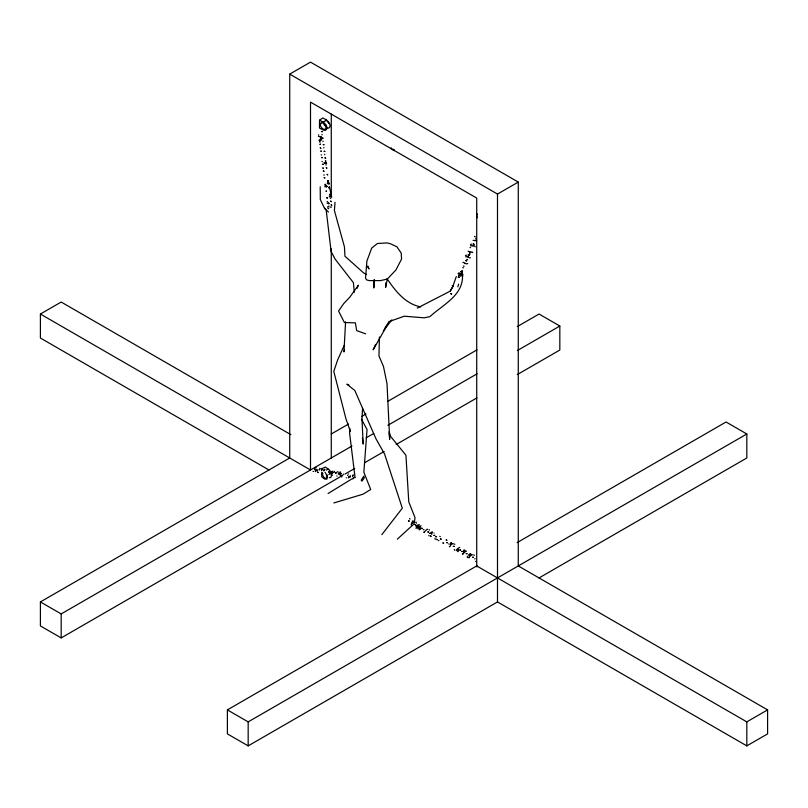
<?xml version="1.0" encoding="UTF-8"?>
<svg xmlns="http://www.w3.org/2000/svg" width="808" height="808" viewBox="0 0 808 808"><rect width="100%" height="100%" fill="white"/><g stroke="black" fill="none" stroke-linecap="round" stroke-linejoin="round"><path stroke-width="1.21" d="M458.136 549.319L458.53 549.915M454.278 549.531L454.601 550.329M319.554 120.18L319.463 128.028L323.109 129.916A4.848 2.969 55.3 0 0 326.563 129.331A4.848 2.969 55.3 0 0 325.866 124.705L323.281 122.109L319.554 120.18L322.735 117.978L326.462 119.907L329.038 122.503A4.848 2.969 55.3 0 1 327.24 128.088M326.462 119.988L323.281 122.19M379.417 336.997L378.982 356.035L383.467 366.428L387.022 383.76L389.688 439.32L389.072 433.048M374.134 279.679L373.781 287.991L374.377 279.992M349.854 428.341L349.611 433.28L355.005 477.013L328.099 493.506M362.55 408.05L361.984 419.281L363.176 444.107L362.439 438.007M345.571 321.867L343.966 351.945L344.592 349.511M462.156 271.589C465.711 294.334 444.016 303.707 429.876 316.655L424.139 317.817L404.283 316.201L389.274 321.534L385.062 327.654M335.017 202.303L334.401 210.524L344.44 246.824L344.955 256.227L363.691 272.973L366.65 274.558M462.974 262.59C462.964 261.267 466.095 264.852 467.711 263.58M462.631 274.72C458.247 270.63 454.904 275.174 462.903 274.225M470.357 257.702C470.69 258.964 465.6 255.591 465.6 256.894M472.619 252.601C473.973 251.844 467.317 251.904 468.145 251.116M470.741 245.491C469.397 246.47 475.316 245.087 475.296 246.824M473.084 240.329L476.68 240.855M386.002 282.578L385.618 287.406L387.315 279.063L395.92 269.983L401.566 259.075L401.212 253.076L396.95 246.814L390.466 243.763L387.082 242.915L377.457 243.491L371.69 248.086L366.893 261.065L365.519 278.124L366.579 279.881L369.256 280.588L380.427 280.618L387.315 279.063M367.872 265.943L367.701 267.004L369.034 268.943L368.256 266.943M461.701 270.609L462.59 270.771M464.115 266.246L463.418 266.004M416.342 523.291L416.029 522.049M435.017 538.138L435.239 539.39M467.266 556.369L467.489 557.621M332.219 472.054L332.28 472.821M456.288 276.558L452.631 287.072L450.218 291.143L417.261 308.09M335.441 473.064L335.663 472.498M357.116 288.315L358.399 285.153L349.925 297.041L343.612 303.747L338.562 310.999L344.38 322.503L355.389 322.877L356.671 330.613L365.691 333.835M460.722 275.336L460.459 274.538M375.579 344.43L373.155 349.814L389.274 321.534M344.38 345.046L337.633 359.974L333.785 371.367L345.965 418.877L350.369 431.482M412.454 523.281L412.06 522.423M417.958 526.513C418.615 528.321 419.332 525.16 417.039 525.15M431.866 534.25L431.169 533.199M463.812 552.308L463.661 551.611M316.655 469.478L315.261 471.64M316.685 470.428L316.968 469.862M332.048 473.66L332.31 473.135M339.926 474.579L340.491 471.902M349.914 476.791L350.531 475.659M321.241 151.197L320.736 150.844L321.069 151.288M326.533 191.193L325.897 191.314L326.321 190.92M330.26 198.202L330.856 198.404M450.218 291.143L453.096 285.891M423.16 529.735L423.978 529.543M462.287 551.47L461.701 551.248L462.065 551.632M475.124 558.722L474.649 558.944M318.897 140.339L321.19 139.208M324.927 186.88L326.402 185.85M330.886 195.869L329.23 196.92M327.543 207.06L329.018 206.03M336.017 473.508L336.35 472.953M458.712 275.781L459.439 274.74M323.715 174.902L324.291 175.134M343.238 474.619L343.42 474.023M460.065 275.781L460.641 275.063L459.924 275.084M328.29 203.525L328.886 203.162L328.331 202.959M341.077 473.852L341.441 473.347M349.036 476.962L348.278 477.962M353.752 477.871L352.985 478.861M416.504 526.321L416.11 528.573M417.13 527.048L417.766 526.291M381.841 534.644L402.313 508.212L384.568 454.025L376.003 438.855L354.803 390.466L346.864 384.184L348.995 385.012M383.305 330.836L391.819 319.897M329.593 473.852L328.836 474.649M332.3 471.094L330.755 473.7L330.23 473.458M336.714 472.438L337.431 471.69M411.625 525.25C409.656 524.745 413.807 520.918 414.868 522.251M418.009 528.866C416.191 528.866 421.766 525.351 420.998 525.705M424.008 532.24L427.169 529.19L427.715 529.503M449.369 546.562C450.106 548.066 450.642 542.784 452.945 543.754M456.51 550.622C454.833 550.692 459.863 546.622 459.752 547.622M462.6 554.066L465.974 551.117M469.014 557.692C467.731 556.005 474.003 554.702 472.003 554.53M397.334 539.168L413.999 523.927L415.039 517.726L408.767 501.839L405.939 455.227L390.506 436.269L389.163 431.684M320.21 140.329L321.039 139.885M326.351 162.681L324.331 163.489M328.967 182.871L327.513 183.598M326.24 186.87L327.068 186.436M347.824 475.074L347.602 475.538M416.989 525.816L419.322 524.503M430.341 533.411L429.634 533.401L430.23 532.967M448.894 543.723L449.036 544.269M450.48 545.158L450.399 544.097M418.191 525.947L419.049 525.463M431.209 533.31L432.452 532.714M469.569 554.995L470.801 554.389M361.156 480.336L363.186 477.033M361.893 481.245L364.216 477.962L363.822 476.094M342.693 475.387L61.176 637.916L40.4 625.917L40.4 601.93L289.729 457.984L289.729 74.114L310.504 62.125L518.271 182.083L518.271 565.943L767.6 709.889L767.6 733.886L746.824 745.875L497.496 601.93L248.167 745.875L227.391 733.886L227.391 709.889L476.72 565.943L746.824 721.887L767.6 709.889M269.044 470.034L40.4 338.027L40.4 314.039L61.176 302.041L290.9 434.674M289.729 74.114L497.496 194.072L518.271 182.083M331.179 434.048L348.591 423.998M361.651 416.453L366.004 413.938M387.769 401.374L477.013 349.854M517.282 326.604L539.047 314.039L559.833 326.028L559.833 350.026L517.271 374.589M40.4 601.93L61.176 613.928L351.955 446.046M366.105 437.875L373.72 433.482M387.87 425.311L477.114 373.781M517.383 350.541L559.833 326.028M344.875 474.124L354.692 468.458M364.519 462.782L384.154 451.45M396.162 444.521L476.902 397.9M517.09 542.633L726.049 421.998L746.824 433.987L746.824 457.984L538.956 577.993M227.391 709.889L248.167 721.887L746.824 433.987M324.957 162.559L324.139 162.842M326.099 164.6L326.038 165.115M412.242 522.059L413.12 521.736M419.988 528.594L419.231 528.897M420.413 529.321L419.19 529.806M431.159 532.331L432.351 531.866M450.571 543.723L451.45 543.41M458.49 550.349L457.631 550.723M463.6 551.086L464.691 550.824M469.519 554.015L470.711 553.541M420.261 527.17L420.109 528.2M475.559 238.754L476.296 238.774M473.751 245.571L472.68 245.551M457.813 286.82L458.671 284.113M321.604 470.791L321.554 468.751L325.493 467.075L328.331 469.165A4.848 2.353 66.9 0 1 329.078 469.832M326.361 470.004L328.331 469.165M470.438 244.4L471.66 244.117M465.448 255.459L466.66 255.177M462.802 275.76L460.318 275.952M331.543 206.999L329.997 207.171M412.353 521.069L413.12 520.877M438.32 540.613L438.926 540.431M450.692 542.734L451.45 542.542M457.681 551.561L458.277 551.379M463.711 550.096L464.479 549.905M333.825 502.97L363.044 494.183L370.7 489.496L363.863 472.215L367.034 429.563L361.459 419.14M318.594 134.754L318.726 135.189M321.988 134.441L322.109 134.886M321.493 155.015L321.119 154.813M322.352 161.651L321.978 161.459M469.66 252.419L470.731 252.571M464.63 263.56L465.347 263.539M418.261 526.301L418.483 526.16M431.28 533.664L431.512 533.522M469.559 556.207L470.357 555.651L469.529 554.874M314.413 469.317C315.221 467.388 313.625 471.195 317.241 470.811M328.694 472.044C329.492 470.125 327.897 473.932 331.512 473.538M338.188 473.862L341.956 475.861M320.917 137.087L318.372 136.289M461.398 275.356L459.358 275.043M475.841 240.461L475.043 240.319M468.529 256.651L467.741 256.51M463.499 267.791L462.711 267.65M322.877 138.138C322.19 139.249 324.17 137.39 320.584 137.875M320.261 144.087L319.827 144.481L320.412 144.198M320.362 468.67L319.635 468.357M325.058 469.579L324.382 469.256M329.765 470.478L329.29 470.276M334.593 471.397L334.118 471.205M331.795 474.973L332.482 475.286M320.311 138.38L322.604 138.643M328.987 203.818L327.018 203.01M329.331 477.669L330.593 477.548A4.848 2.353 66.9 0 0 331.209 474.165M320.726 136.481L321.271 136.623M321.069 140.441L319.958 140.148M324.149 162.953L325.442 163.65M323.038 141.127L322.978 141.622M323.867 147.48L323.806 147.965M324.725 154.156L324.675 154.651M325.594 160.792L326.008 161.156L325.371 161.146M458.813 275.579L459.55 275.801M327.058 186.305L326.129 185.84M326.533 186.88L324.806 185.8M329.341 195.991L331.017 197.031M469.701 253.762L470.094 254.146L469.347 254.136M467.175 259.358L467.569 259.752L466.822 259.732M420.746 306.889C405.434 303.97 395.334 290.93 387.072 278.73M439.794 536.32L440.279 536.623M423.927 532.189L424.564 532.563M453.167 543.905L452.571 543.542M462.348 553.904L462.873 554.227M468.761 557.53L469.135 557.732M341.531 476.811L341.794 476.932M336.805 475.902L337.067 476.023M468.68 554.682L468.216 555.318M339.38 474.306L340.33 474.72M349.268 476.296L350.319 476.791M349.682 477.316L348.642 476.821M340.32 473.438L340.875 473.69M330.321 472.67L332.381 473.71M316.504 469.741L317.059 469.993M316.039 469.943L317.089 470.438M322.756 473.286L322.19 473.074L322.725 473.387M354.601 477.457L355.146 477.72M331.381 471.872L332.532 472.448M325.523 162.64L326.674 163.509M328.129 182.719L329.391 183.911M327.301 183.174L328.048 183.719M338.683 473.114L340.562 474.114M466.115 551.228L465.59 550.905M415.645 525.796L417.867 527.038L416.544 526.139M475.437 236.986L474.478 236.34M470.044 247.399L470.589 247.713M453.147 286.365L452.197 285.719M353.066 474.821L353.359 474.851M348.652 473.953L348.359 473.922M339.188 472.135L338.693 471.993M346.531 477.831L346.238 477.811M313.514 471.519L313.019 471.377M40.4 314.039L310.504 469.983L310.504 102.111L476.72 198.071L476.72 565.943M434.027 533.058L433.896 533.017M475.569 561.368L475.437 561.328M321.554 468.751L323.442 470.145M327.634 201.475L327.159 201.606M320.21 186.82L320.311 199.586L324.483 208.222L328.482 212.06M473.791 554.702L474.205 555.48M429.139 535.936L428.806 535.29M409.595 518.423L410.01 519.19M324.483 208.222L326.21 210.161L331.118 251.53L335.118 259.115L353.389 282.638L354.328 292.244M454.611 543.976L454.773 544.491M429.21 529.614L429.371 530.139M327.907 180.537L328.735 184.093M329.28 186.466L331.745 197.122M321.655 472.832L321.756 476.902L324.654 479.043L326.644 479.225A4.848 2.353 66.9 0 0 326.947 474.66M746.824 721.887L746.824 745.875M497.496 194.072L497.496 601.93M331.28 114.049L331.28 194.678M331.28 248.854L331.28 457.984M248.167 721.887L248.167 745.875M61.176 613.928L61.176 637.916M394.193 149.581A3.676 2.171 60.4 0 1 393.516 149.308M394.445 150.652A4.848 2.858 60.4 0 1 391.112 147.803M319.716 124.937A2.444 1.262 -62.6 0 1 319.736 122.978M326.341 126.795A3.676 2.252 55.3 0 1 323.665 123.22M325.685 120.634A3.676 2.252 55.3 0 1 326.412 120.907M327.796 122.028A3.676 2.252 55.3 0 1 328.805 123.634M477.276 217.776A4.848 2.717 61.4 0 1 477.255 213.817M329.785 470.741A4.848 2.353 66.9 0 1 330.401 471.811M321.938 473.74A2.444 1.656 -53.7 0 1 321.736 473.326M322.341 473.296A3.676 1.778 66.9 0 0 323.038 475.922L323.503 476.74A3.676 1.778 66.9 0 0 326.301 478.023A3.676 1.778 66.9 0 0 326.008 473.862L325.543 473.054A3.676 1.778 66.9 0 0 325.018 472.357M476.932 566.943A4.848 3 56.3 0 1 477.053 565.984M450.773 293.678L451.642 293.981L450.773 293.678M458.267 277.063L459.136 277.376L458.267 277.063M460.752 271.569L461.61 271.882L460.752 271.569M465.721 260.54L466.59 260.853L465.721 260.54M468.246 254.944L469.115 255.257L468.246 254.944M473.195 243.976L474.064 244.289L473.195 243.976M319.18 469.852L319.645 469.468L319.18 469.852M323.887 470.761L324.351 470.377L323.887 470.761M333.492 472.599L333.957 472.205L333.492 472.599M352.49 476.225L352.955 475.841L352.49 476.225M321.614 131.482L322.21 131.684L321.614 131.482M323.311 144.561L323.907 144.763L323.311 144.561M324.17 151.248L324.766 151.439L324.17 151.248M321.594 157.479L322.19 157.681L321.594 157.479M325.028 157.883L325.624 158.085L325.028 157.883M322.473 164.287L323.069 164.489L322.473 164.287M323.341 171.013L323.937 171.215L323.341 171.013M324.21 177.679L324.806 177.881L324.21 177.679M325.079 184.355L325.664 184.557L325.079 184.355M326.816 197.798L327.412 198L326.816 197.798M331.129 204.939L331.724 205.131L331.129 204.939M408.474 520.988L409.181 520.998L408.474 520.988M414.868 524.594L415.575 524.614L414.868 524.594M421.412 528.301L422.119 528.311L421.412 528.301M427.886 531.957L428.594 531.967L427.886 531.957M433.997 535.411L434.704 535.421L433.997 535.411M435.855 536.643L436.562 536.663L435.855 536.643M440.421 539.047L441.128 539.057L440.421 539.047M446.814 542.653L447.521 542.663L446.814 542.653M453.359 546.349L454.066 546.37L453.359 546.349M459.833 550.016L460.54 550.026L459.833 550.016M466.246 553.631L466.953 553.652L466.246 553.631M472.67 557.268L473.377 557.278L472.67 557.268M319.473 141.481L319.988 141.935L319.473 141.481M320.291 147.834L320.816 148.278L320.291 147.834M322.897 167.953L323.422 168.407L322.897 167.953M326.291 167.65L326.806 168.094L326.291 167.65M327.159 174.377L327.684 174.831L327.159 174.377M328.028 181.042L328.543 181.487L328.028 181.042M328.886 187.719L329.411 188.173L328.886 187.719M329.745 194.364L330.27 194.809L329.745 194.364M330.634 201.162L331.149 201.616L330.634 201.162M328.109 208.201L328.634 208.656L328.109 208.201M321.826 122.786L321.241 122.947A3.676 2.252 55.3 0 0 320.958 126.705A3.676 2.252 55.3 0 0 324.564 129.331L325.149 129.159A3.676 2.252 55.3 0 0 325.432 125.412A3.676 2.252 55.3 0 0 321.826 122.786M328.886 203.162L328.876 203.192M315.15 467.428L315.908 467.812L315.15 467.428M317.534 472.175L318.291 472.559L317.534 472.175M446.218 539.946L446.814 540.31L446.218 539.946M430.442 535.866L431.038 536.229L430.442 535.866M436.552 539.31L437.148 539.673L436.552 539.31M442.976 542.946L443.572 543.309L442.976 542.946"/></g></svg>
